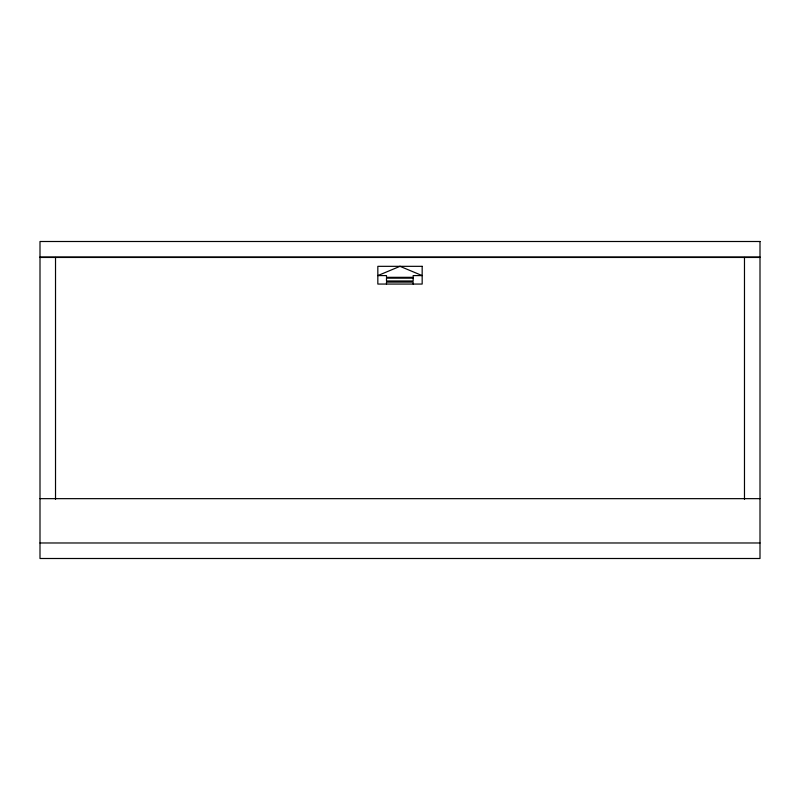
<?xml version="1.0" encoding="UTF-8"?>
<svg xmlns="http://www.w3.org/2000/svg" width="800" height="800" viewBox="0 0 800 800"><rect width="100%" height="100%" fill="white"/><g stroke="black" fill="none" stroke-linecap="round" stroke-linejoin="round"><path stroke-width="1.2" d="M40 257.02L760 257.02M40 257.46L760 257.46M40 498.65L760 498.65M40 542.98L760 542.98M744.48 257.46L744.48 499.34M413.16 284.06L413.16 282.1L386.49 282.1L386.49 284.06M55.52 257.46L55.52 499.34M400 266.33L377.83 275.59L386.49 275.59L386.49 277.33L413.16 277.33L413.16 275.59L422.17 275.59L400 266.33M760 241.5L40 241.5L40 558.5L760 558.5L760 241.5M422.17 266.33L377.83 266.33L377.83 284.06L422.17 284.06L422.17 266.33M413.16 278.17L386.49 278.17L386.49 280.98L413.16 280.98L413.16 278.17"/></g></svg>
